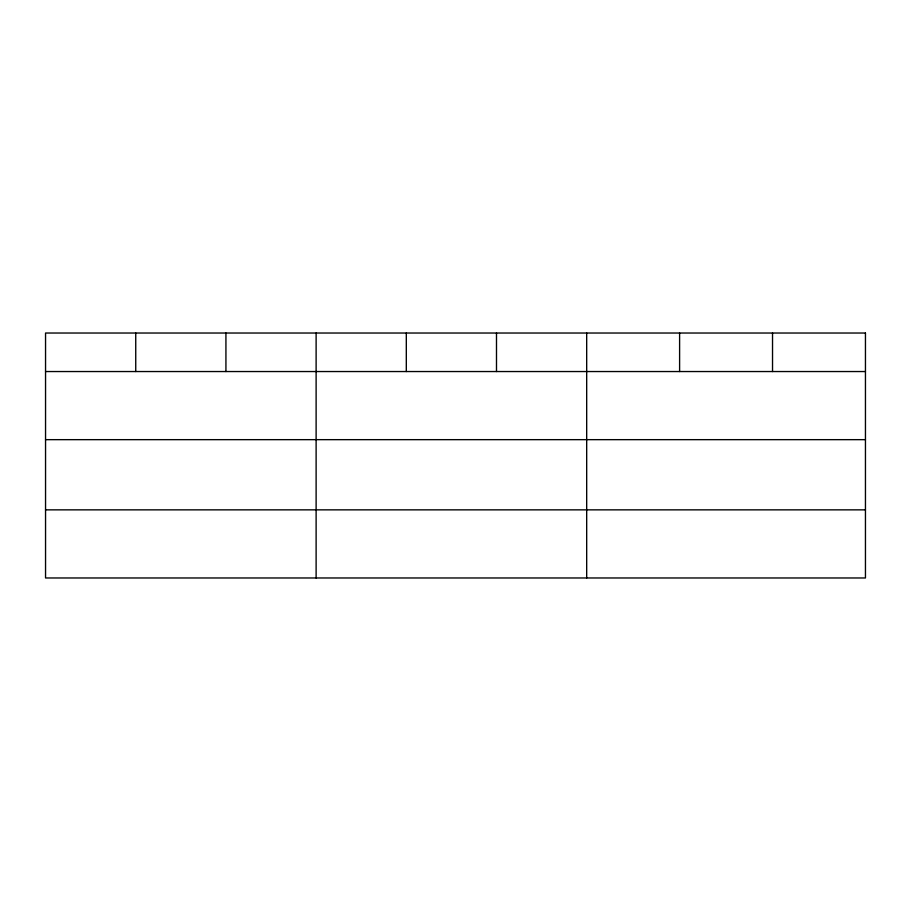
<?xml version="1.0" encoding="UTF-8"?>
<svg xmlns="http://www.w3.org/2000/svg" width="911" height="911" viewBox="0 0 911 911"><rect width="100%" height="100%" fill="white"/><g stroke="black" fill="none" stroke-linecap="round" stroke-linejoin="round"><path stroke-width="1.37" d="M45.55 371.54L865.45 371.54M45.55 439.66L865.45 439.66M45.55 509.853L865.45 509.853M772.528 333.027L772.528 371.54M679.606 333.027L679.606 371.54M586.684 333.027L586.684 577.973M496.495 333.027L496.495 371.54M406.306 333.027L406.306 371.54M316.117 333.027L316.117 577.973M225.928 333.027L225.928 371.54M135.739 333.027L135.739 371.54M865.45 333.027L45.55 333.027L45.55 577.973L865.45 577.973L865.45 333.027"/></g></svg>
